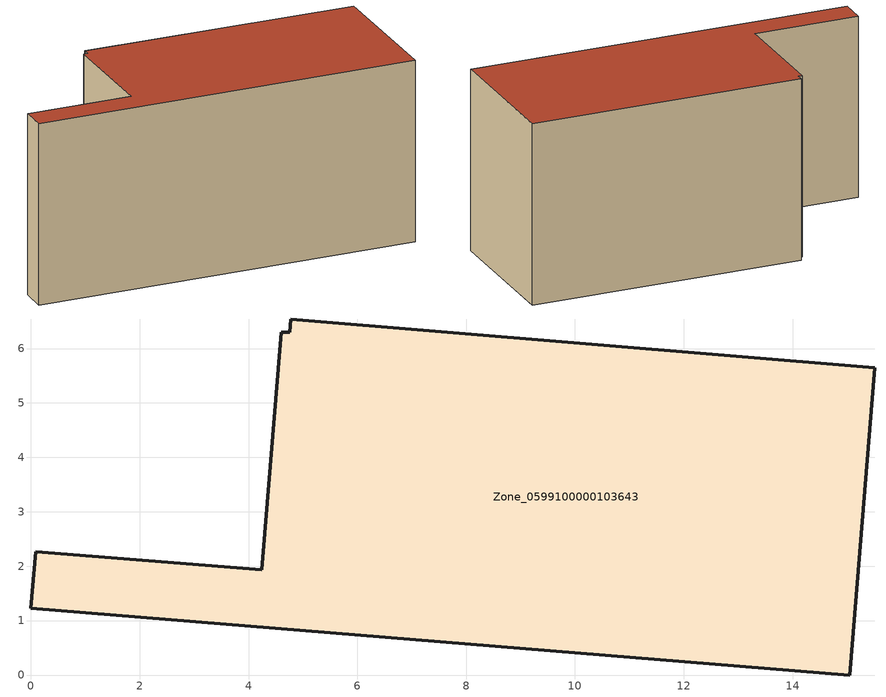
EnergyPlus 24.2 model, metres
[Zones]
Zone_0599100000103643
 floor ground (C_G): 0.09,2.27 4.24,1.93 4.61,6.3 4.76,6.3 4.78,6.54 15.51,5.65 15.05,0 0,1.23 z0.35
 wall outside (C_F): 4.24,1.93 0.09,2.27 0,1.23 15.05,0 15.51,5.65 4.78,6.54 4.76,6.3 4.61,6.3 4.24,1.93 z0.35:7.56
 roof outside (C_R): 4.78,6.54 4.76,6.3 4.61,6.3 4.24,1.93 0.09,2.27 0,1.23 15.05,0 15.51,5.65 z7.56
[BUILDING]
Pand.0599100000103643: North Axis=0; Terrain=City; Loads Convergence Tolerance Value=0.04; Temperature Convergence Tolerance Value=0.4; Solar Distribution=FullExterior; Maximum Number of Warmup Days=25; Minimum Number of Warmup Days=1
[Site:Location]
Rotterdam.The.Hague.AP_ZH_NLD Design_Conditions: Latitude=51.96; Longitude=4.45; Time Zone=1; Elevation=-4.5
[SITE:GROUNDTEMPERATURE:BUILDINGSURFACE]
18, 18, 18, 18, 18, 18, 18, 18, 18, 18, 18, 18
[MATERIAL] Thermal Absorptance=0.9; Solar Absorptance=0.7; Visible Absorptance=0.7
Name | Roughness | Thickness | Conductivity | Density | Specific Heat
G.TC.1975-1991 | MediumSmooth | 0.15 | 0.288461 | 540 | 1210
F.TC.1975-1991 | Rough | 0.3 | 0.230769 | 1920 | 840
R.TC.1975-1991 | MediumRough | 0.2 | 0.153846 | 1500 | 1000
[CONSTRUCTION]
C_G: G.TC.1975-1991
C_F: F.TC.1975-1991
C_R: R.TC.1975-1991
[ZONE]
Zone_0599100000103643: Type=1; Multiplier=1; Ceiling Height=Autocalculate; Volume=Autocalculate; Floor Area=autocalculate; Part of Total Floor Area=Yes
[ZONEINFILTRATION:DESIGNFLOWRATE]
Infil_Zone_0599100000103643: Zone or ZoneList or Space or SpaceList=Zone_0599100000103643; Schedule=AlwaysOn; Design Flow Rate Calculation Method=Flow/Area; Flow Rate per Floor Area=0.003; Constant Term Coefficient=1; Temperature Term Coefficient=0; Velocity Term Coefficient=0; Velocity Squared Term Coefficient=0
[HVACTEMPLATE:ZONE:IDEALLOADSAIRSYSTEM]
Zone_0599100000103643: Maximum Heating Supply Air Temperature=50; Minimum Cooling Supply Air Temperature=13; Maximum Heating Supply Air Humidity Ratio=0.0156; Minimum Cooling Supply Air Humidity Ratio=0.0077; Heating Limit=NoLimit; Cooling Limit=NoLimit; Dehumidification Control Type=ConstantSensibleHeatRatio; Cooling Sensible Heat Ratio=0.7; Dehumidification Setpoint=60; Humidification Control Type=None; Humidification Setpoint=30; Outdoor Air Method=None; Outdoor Air Flow Rate per Person=0.00944; Outdoor Air Flow Rate per Zone Floor Area=0; Outdoor Air Flow Rate per Zone=0; Demand Controlled Ventilation Type=None; Outdoor Air Economizer Type=NoEconomizer; Heat Recovery Type=None; Sensible Heat Recovery Effectiveness=0.7; Latent Heat Recovery Effectiveness=0.65
[ZONECONTROL:THERMOSTAT]
ThermostatControl_Zone_0599100000103643: Zone or ZoneList=Zone_0599100000103643; Control Type Schedule=DualSetpointControlType; Control 1=Thermostat_Zone_0599100000103643; Temperature Difference Between Cutout And Setpoint=0
[THERMOSTATSETPOINT:DUALSETPOINT]
Thermostat_Zone_0599100000103643: Heating Setpoint Temperature Schedule=HeatingSetpoint_Zone_0599100000103643; Cooling Setpoint Temperature Schedule=CoolingSetpoint_Zone_0599100000103643
[SCHEDULE:COMPACT]
HeatingSetpoint_Zone_0599100000103643: Through: 12/31, For: AllDays, Until: 24:00, 21
CoolingSetpoint_Zone_0599100000103643: Through: 12/31, For: AllDays, Until: 24:00, 24
DualSetpointControlType: Through: 12/31, For: AllDays, Until: 24:00, 4
AlwaysOn: Through: 12/31, For: AllDays, Until: 24:00, 1
